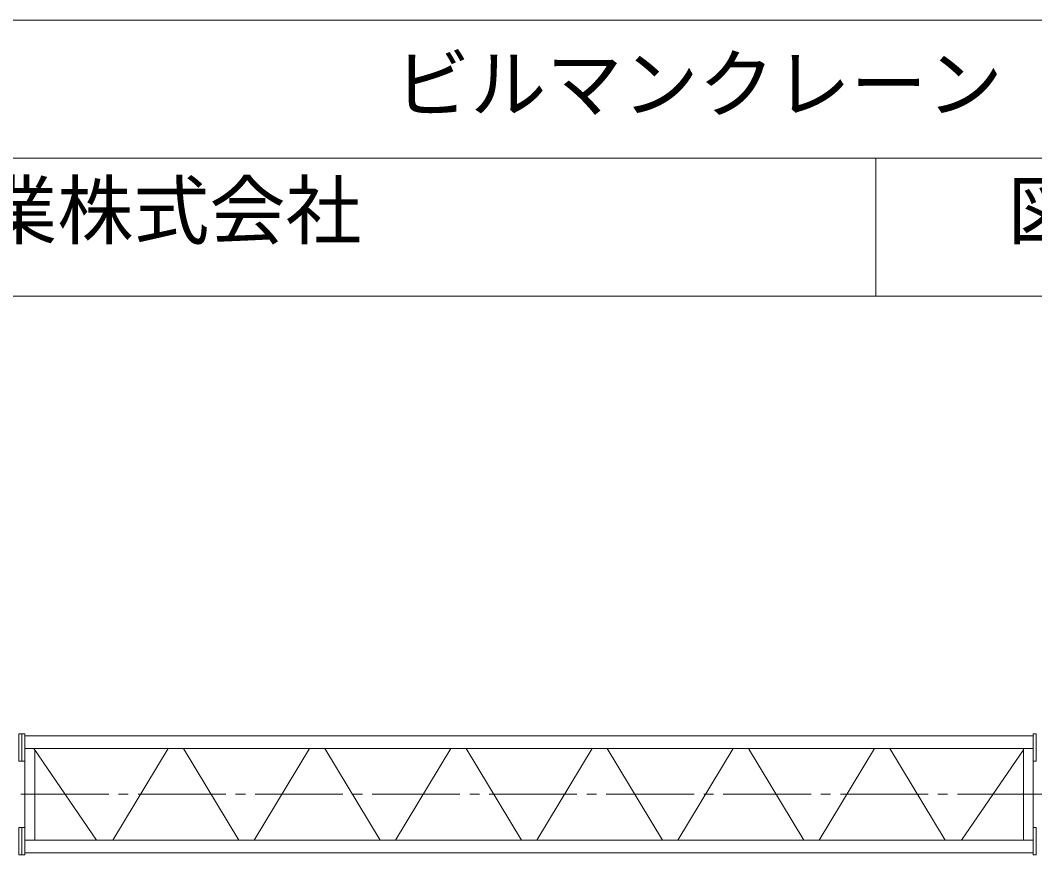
# Model space of a CAD drawing. Units: millimetres, scale not verified. Extents: x -35377 to 13555, y -19173 to 19177.
# Drawn here: x -4184 to 1016, y 14898 to 19177 of the extents above; entities that cross this region are included whole.
import ezdxf
from ezdxf.enums import TextEntityAlignment as Align

# ---------------------------------------------------------------- set-up
doc = ezdxf.new("R2010")
doc.units = ezdxf.units.MM
doc.header["$LTSCALE"] = 50
doc.linetypes.add('CHAIN2', pattern=[12, 9, -1, 1, -1])
for name, color, linetype, lineweight in [('0-3_05 寸法', 7, 'Continuous', 18), ('0-4_10 当社外形線', 7, 'Continuous', 18), ('0-5_12 当社中心線', 7, 'CHAIN2', 18)]:
    doc.layers.add(name, color=color, linetype=linetype, lineweight=lineweight)
doc.styles.add('ＭＳ ゴシック', font='')
doc.styles.get('ＭＳ ゴシック').set_extended_font_data('MS Gothic')

msp = doc.modelspace()

# ---------------------------------------------------------------- linework, layer by layer
at = {"layer": '0-3_05 寸法'}
for p, q in [((-7770.36, 18469.35), (7375.95, 18469.35)), ((201.15, 18469.35), (201.15, 17761.81))]:
    msp.add_line(p, q, dxfattribs=at)
msp.add_lwpolyline([(-7770.36, 19176.9), (7375.95, 19176.9), (7375.95, 17761.81), (-7770.36, 17761.81)], close=True, dxfattribs=at)
at = {"layer": '0-4_10 当社外形線'}
for p, q in [((-4160.05, 15507.96), (1007.93, 15507.96)), ((1007.93, 15442.96), (-4160.05, 15442.96)), ((-3792.68, 14972.96), (-4115.41, 15442.96)), ((-4110.05, 14972.96), (-4110.05, 15435.16)), ((-3425.26, 15442.96), (-3708.83, 14972.96)), ((-3063.26, 14972.96), (-3346.83, 15442.96)), ((-2701.26, 15442.96), (-2984.83, 14972.96)), ((-2339.26, 14972.96), (-2622.83, 15442.96)), ((-1977.26, 15442.96), (-2260.83, 14972.96)), ((-1615.27, 14972.96), (-1898.83, 15442.96)), ((-1253.27, 15442.96), (-1536.87, 14972.96)), ((-891.27, 14972.96), (-1174.87, 15442.96)), ((-529.27, 15442.96), (-812.87, 14972.96)), ((-167.27, 14972.96), (-450.87, 15442.96)), ((194.73, 15442.96), (-88.87, 14972.96)), ((556.73, 14972.96), (273.13, 15442.96)), ((957.93, 15435.16), (640.63, 14972.96)), ((957.93, 14972.96), (957.93, 15442.96)), ((-4160.05, 15037.96), (-4160.05, 15377.96)), ((1007.93, 15037.96), (1007.93, 15377.96)), ((1007.93, 14972.96), (-4160.05, 14972.96)), ((-4160.05, 14907.96), (1007.93, 14907.96))]:
    msp.add_line(p, q, dxfattribs=at)
for points in [[(-4192.05, 15517.96), (-4176.05, 15517.96), (-4176.05, 15377.96), (-4192.05, 15377.96)], [(-4160.05, 15517.96), (-4176.05, 15517.96), (-4176.05, 15377.96), (-4160.05, 15377.96)], [(1007.93, 15517.96), (1023.93, 15517.96), (1023.93, 15377.96), (1007.93, 15377.96)], [(-4192.05, 14897.96), (-4176.05, 14897.96), (-4176.05, 15037.96), (-4192.05, 15037.96)], [(-4160.05, 14897.96), (-4176.05, 14897.96), (-4176.05, 15037.96), (-4160.05, 15037.96)], [(1007.93, 14897.96), (1023.93, 14897.96), (1023.93, 15037.96), (1007.93, 15037.96)]]:
    msp.add_lwpolyline(points, close=True, dxfattribs=at)
at = {"layer": '0-5_12 当社中心線'}
msp.add_line((-11380.41, 15207.96), (6859.15, 15207.96), dxfattribs=at)

# ---------------------------------------------------------------- texts
at = {"layer": '0-3_05 寸法', "style": 'ＭＳ ゴシック'}
for s, p in [('図面名称   \u3000\u3000\u3000\u3000\u3000\u3000\u3000ビルマンクレーン JCL-015Ⅱ(自立15m)', (-7140.35, 18622.91)), ('\u3000\u3000竹本機械工業株式会社      \u3000\u3000\u3000\u3000\u3000 図番     \u3000\u3000\u3000\u3000TZK0026', (-7114.35, 17972.91))]:
    msp.add_text(s, height=285.9, dxfattribs=at).set_placement(p, align=Align.BOTTOM_LEFT)

doc.saveas('drawing.dxf')
